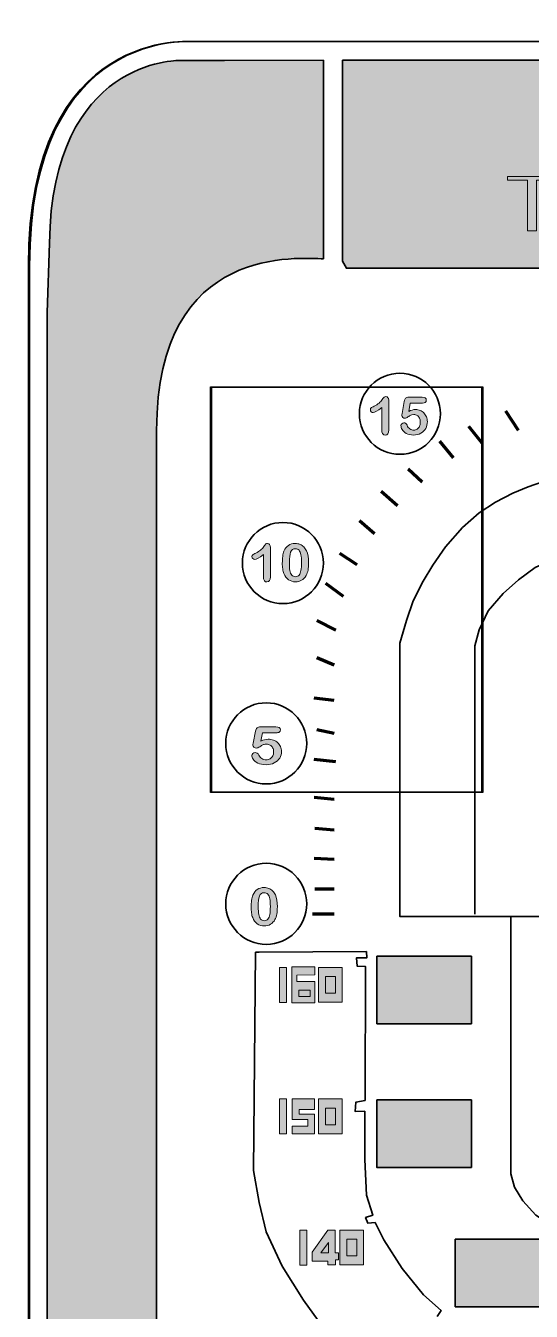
# Model space of a CAD drawing. Header units: inches. Extents: x 4.6 to 20.9, y -20.8 to -6.4.
# Drawn here: x 4.56 to 8.3, y -15.87 to -6.35 of the extents above; entities that cross this region are included whole.
import ezdxf

# ---------------------------------------------------------------- set-up
doc = ezdxf.new("R2010")
doc.units = ezdxf.units.IN
doc.header["$MEASUREMENT"] = 0
for name, color, linetype in [('Decorations', 7, 'Continuous'), ('Gold Things', 7, 'Continuous'), ('NFC', 7, 'Continuous'), ('Parts Outlines', 7, 'Continuous'), ('Text', 7, 'Continuous')]:
    doc.layers.add(name, color=color, linetype=linetype)
picture_1 = doc.add_image_def('image1.png', size_in_pixel=(2874, 1929))

# ---------------------------------------------------------------- blocks, each defined once
blk = doc.blocks.new('block 4')
at = {"layer": 'Decorations', "true_color": 0x231f20}
h = blk.add_hatch(color=179, dxfattribs=at)
h.dxf.hatch_style = 2
edge = h.paths.add_edge_path()
edge.add_spline(control_points=[(6.4204, -12.8757), (6.4204, -12.8964), (6.4191, -12.9142), (6.4166, -12.9291), (6.4141, -12.944), (6.4094, -12.9575), (6.4026, -12.9697), (6.394, -12.9846), (6.3829, -12.9961), (6.3692, -13.0042), (6.3556, -13.0122), (6.3404, -13.0163), (6.3237, -13.0163), (6.3045, -13.0163), (6.2873, -13.0109), (6.2721, -13), (6.2569, -12.9891), (6.2454, -12.9741), (6.2377, -12.9549), (6.2338, -12.9444), (6.2309, -12.9328), (6.2291, -12.9201), (6.2273, -12.9074), (6.2264, -12.8937), (6.2264, -12.8789), (6.2264, -12.8598), (6.2274, -12.8426), (6.2294, -12.8274), (6.2314, -12.8121), (6.2346, -12.7989), (6.2389, -12.788), (6.2463, -12.7698), (6.2572, -12.7559), (6.2713, -12.7464), (6.2856, -12.7368), (6.3025, -12.7321), (6.3222, -12.7321), (6.3352, -12.7321), (6.3471, -12.7342), (6.3577, -12.7384), (6.3683, -12.7426), (6.3776, -12.7488), (6.3856, -12.757), (6.3936, -12.7651), (6.4004, -12.7752), (6.406, -12.7872), (6.4156, -12.808), (6.4204, -12.8375), (6.4204, -12.8757)], knot_values=[0, 0, 0, 0, 1, 1, 1, 2, 2, 2, 3, 3, 3, 4, 4, 4, 5, 5, 5, 6, 6, 6, 7, 7, 7, 8, 8, 8, 9, 9, 9, 10, 10, 10, 11, 11, 11, 12, 12, 12, 13, 13, 13, 14, 14, 14, 15, 15, 15, 16, 16, 16, 16], degree=3, periodic=1)
edge = h.paths.add_edge_path()
edge.add_spline(control_points=[(6.3685, -12.8719), (6.3685, -12.8488), (6.3671, -12.8299), (6.3643, -12.8151), (6.3615, -12.8004), (6.3568, -12.7893), (6.3503, -12.7818), (6.3437, -12.7743), (6.3346, -12.7705), (6.323, -12.7705), (6.3063, -12.7705), (6.2947, -12.7789), (6.2882, -12.7957), (6.2817, -12.8125), (6.2785, -12.8384), (6.2785, -12.8734), (6.2785, -12.8972), (6.2799, -12.9166), (6.2826, -12.9318), (6.2854, -12.9469), (6.2901, -12.9584), (6.2967, -12.9662), (6.3032, -12.9739), (6.3121, -12.9778), (6.3234, -12.9778), (6.335, -12.9778), (6.3441, -12.9738), (6.3507, -12.9657), (6.3572, -12.9576), (6.3618, -12.946), (6.3645, -12.931), (6.3671, -12.916), (6.3685, -12.8963), (6.3685, -12.8719)], knot_values=[0, 0, 0, 0, 1, 1, 1, 2, 2, 2, 3, 3, 3, 4, 4, 4, 5, 5, 5, 6, 6, 6, 7, 7, 7, 8, 8, 8, 9, 9, 9, 10, 10, 10, 11, 11, 11, 11], degree=3, periodic=1)
at = {"layer": 'Decorations', "lineweight": 0}
for points, knots in [([(6.4204, -12.8757), (6.4204, -12.8964), (6.4191, -12.9142), (6.4166, -12.9291), (6.4141, -12.944), (6.4094, -12.9575), (6.4026, -12.9697), (6.394, -12.9846), (6.3829, -12.9961), (6.3692, -13.0042), (6.3556, -13.0122), (6.3404, -13.0163), (6.3237, -13.0163), (6.3045, -13.0163), (6.2873, -13.0109), (6.2721, -13), (6.2569, -12.9891), (6.2454, -12.9741), (6.2377, -12.9549), (6.2338, -12.9444), (6.2309, -12.9328), (6.2291, -12.9201), (6.2273, -12.9074), (6.2264, -12.8937), (6.2264, -12.8789), (6.2264, -12.8598), (6.2274, -12.8426), (6.2294, -12.8274), (6.2314, -12.8121), (6.2346, -12.7989), (6.2389, -12.788), (6.2463, -12.7698), (6.2572, -12.7559), (6.2713, -12.7464), (6.2856, -12.7368), (6.3025, -12.7321), (6.3222, -12.7321), (6.3352, -12.7321), (6.3471, -12.7342), (6.3577, -12.7384), (6.3683, -12.7426), (6.3776, -12.7488), (6.3856, -12.757), (6.3936, -12.7651), (6.4004, -12.7752), (6.406, -12.7872), (6.4156, -12.808), (6.4204, -12.8375), (6.4204, -12.8757)], [0, 0, 0, 0, 1, 1, 1, 2, 2, 2, 3, 3, 3, 4, 4, 4, 5, 5, 5, 6, 6, 6, 7, 7, 7, 8, 8, 8, 9, 9, 9, 10, 10, 10, 11, 11, 11, 12, 12, 12, 13, 13, 13, 14, 14, 14, 15, 15, 15, 16, 16, 16, 16]), ([(6.3685, -12.8719), (6.3685, -12.8488), (6.3671, -12.8299), (6.3643, -12.8151), (6.3615, -12.8004), (6.3568, -12.7893), (6.3503, -12.7818), (6.3437, -12.7743), (6.3346, -12.7705), (6.323, -12.7705), (6.3063, -12.7705), (6.2947, -12.7789), (6.2882, -12.7957), (6.2817, -12.8125), (6.2785, -12.8384), (6.2785, -12.8734), (6.2785, -12.8972), (6.2799, -12.9166), (6.2826, -12.9318), (6.2854, -12.9469), (6.2901, -12.9584), (6.2967, -12.9662), (6.3032, -12.9739), (6.3121, -12.9778), (6.3234, -12.9778), (6.335, -12.9778), (6.3441, -12.9738), (6.3507, -12.9657), (6.3572, -12.9576), (6.3618, -12.946), (6.3645, -12.931), (6.3671, -12.916), (6.3685, -12.8963), (6.3685, -12.8719)], [0, 0, 0, 0, 1, 1, 1, 2, 2, 2, 3, 3, 3, 4, 4, 4, 5, 5, 5, 6, 6, 6, 7, 7, 7, 8, 8, 8, 9, 9, 9, 10, 10, 10, 11, 11, 11, 11])]:
    blk.add_open_spline(points, degree=3, knots=knots, dxfattribs=at)
blk = doc.blocks.new('block 5')
at = {"layer": 'Decorations', "true_color": 0x231f20}
h = blk.add_hatch(color=179, dxfattribs=at)
h.dxf.hatch_style = 2
edge = h.paths.add_edge_path()
edge.add_spline(control_points=[(6.4107, -11.5874), (6.4107, -11.5874), (6.3092, -11.5874), (6.3092, -11.5874), (6.3092, -11.5874), (6.297, -11.6488), (6.297, -11.6488), (6.3173, -11.6392), (6.3359, -11.6344), (6.353, -11.6344), (6.3667, -11.6344), (6.3795, -11.6367), (6.3914, -11.6412), (6.4032, -11.6458), (6.4137, -11.6521), (6.4227, -11.6601), (6.4316, -11.6681), (6.4387, -11.6776), (6.4438, -11.6886), (6.4489, -11.6996), (6.4515, -11.7114), (6.4515, -11.724), (6.4515, -11.7423), (6.4469, -11.759), (6.4376, -11.774), (6.4283, -11.7891), (6.415, -11.801), (6.3975, -11.8099), (6.3801, -11.8187), (6.36, -11.8231), (6.3372, -11.8231), (6.3117, -11.8231), (6.291, -11.819), (6.2751, -11.8106), (6.2592, -11.8023), (6.248, -11.7927), (6.2414, -11.7819), (6.2347, -11.7711), (6.2314, -11.7617), (6.2314, -11.7536), (6.2314, -11.7487), (6.2337, -11.744), (6.2384, -11.7396), (6.243, -11.7351), (6.2488, -11.7329), (6.2558, -11.7329), (6.2677, -11.7329), (6.2767, -11.7391), (6.2825, -11.7513), (6.2882, -11.7626), (6.2959, -11.7713), (6.3056, -11.7776), (6.3153, -11.7838), (6.3261, -11.7869), (6.338, -11.7869), (6.349, -11.7869), (6.3586, -11.7844), (6.3669, -11.7793), (6.3751, -11.7743), (6.3815, -11.7673), (6.386, -11.7585), (6.3905, -11.7497), (6.3927, -11.7396), (6.3927, -11.7284), (6.3927, -11.7163), (6.3903, -11.7059), (6.3855, -11.6973), (6.3806, -11.6887), (6.3742, -11.6823), (6.366, -11.6781), (6.3579, -11.6738), (6.3489, -11.6717), (6.3389, -11.6717), (6.3266, -11.6717), (6.3179, -11.6731), (6.3126, -11.6757), (6.3073, -11.6784), (6.2998, -11.683), (6.2899, -11.6896), (6.28, -11.6963), (6.2718, -11.6996), (6.2654, -11.6996), (6.2584, -11.6996), (6.2522, -11.6973), (6.2468, -11.6928), (6.2414, -11.6884), (6.2387, -11.6833), (6.2387, -11.6776), (6.2387, -11.677), (6.2395, -11.6727), (6.241, -11.6647), (6.241, -11.6647), (6.259, -11.574), (6.259, -11.574), (6.261, -11.5631), (6.2647, -11.5552), (6.2701, -11.5503), (6.2755, -11.5453), (6.2844, -11.5429), (6.2966, -11.5429), (6.2966, -11.5429), (6.4094, -11.5429), (6.4094, -11.5429), (6.4316, -11.5429), (6.4427, -11.5504), (6.4427, -11.5654), (6.4427, -11.572), (6.44, -11.5773), (6.4346, -11.5813), (6.4292, -11.5854), (6.4212, -11.5874), (6.4107, -11.5874)], knot_values=[0, 0, 0, 0, 1, 1, 1, 2, 2, 2, 3, 3, 3, 4, 4, 4, 5, 5, 5, 6, 6, 6, 7, 7, 7, 8, 8, 8, 9, 9, 9, 10, 10, 10, 11, 11, 11, 12, 12, 12, 13, 13, 13, 14, 14, 14, 15, 15, 15, 16, 16, 16, 17, 17, 17, 18, 18, 18, 19, 19, 19, 20, 20, 20, 21, 21, 21, 22, 22, 22, 23, 23, 23, 24, 24, 24, 25, 25, 25, 26, 26, 26, 27, 27, 27, 28, 28, 28, 29, 29, 29, 30, 30, 30, 31, 31, 31, 32, 32, 32, 33, 33, 33, 34, 34, 34, 35, 35, 35, 36, 36, 36, 37, 37, 37, 37], degree=3, periodic=1)
at = {"layer": 'Decorations', "lineweight": 0}
blk.add_open_spline([(6.4107, -11.5874), (6.4107, -11.5874), (6.3092, -11.5874), (6.3092, -11.5874), (6.3092, -11.5874), (6.297, -11.6488), (6.297, -11.6488), (6.3173, -11.6392), (6.3359, -11.6344), (6.353, -11.6344), (6.3667, -11.6344), (6.3795, -11.6367), (6.3914, -11.6412), (6.4032, -11.6458), (6.4137, -11.6521), (6.4227, -11.6601), (6.4316, -11.6681), (6.4387, -11.6776), (6.4438, -11.6886), (6.4489, -11.6996), (6.4515, -11.7114), (6.4515, -11.724), (6.4515, -11.7423), (6.4469, -11.759), (6.4376, -11.774), (6.4283, -11.7891), (6.415, -11.801), (6.3975, -11.8099), (6.3801, -11.8187), (6.36, -11.8231), (6.3372, -11.8231), (6.3117, -11.8231), (6.291, -11.819), (6.2751, -11.8106), (6.2592, -11.8023), (6.248, -11.7927), (6.2414, -11.7819), (6.2347, -11.7711), (6.2314, -11.7617), (6.2314, -11.7536), (6.2314, -11.7487), (6.2337, -11.744), (6.2384, -11.7396), (6.243, -11.7351), (6.2488, -11.7329), (6.2558, -11.7329), (6.2677, -11.7329), (6.2767, -11.7391), (6.2825, -11.7513), (6.2882, -11.7626), (6.2959, -11.7713), (6.3056, -11.7776), (6.3153, -11.7838), (6.3261, -11.7869), (6.338, -11.7869), (6.349, -11.7869), (6.3586, -11.7844), (6.3669, -11.7793), (6.3751, -11.7743), (6.3815, -11.7673), (6.386, -11.7585), (6.3905, -11.7497), (6.3927, -11.7396), (6.3927, -11.7284), (6.3927, -11.7163), (6.3903, -11.7059), (6.3855, -11.6973), (6.3806, -11.6887), (6.3742, -11.6823), (6.366, -11.6781), (6.3579, -11.6738), (6.3489, -11.6717), (6.3389, -11.6717), (6.3266, -11.6717), (6.3179, -11.6731), (6.3126, -11.6757), (6.3073, -11.6784), (6.2998, -11.683), (6.2899, -11.6896), (6.28, -11.6963), (6.2718, -11.6996), (6.2654, -11.6996), (6.2584, -11.6996), (6.2522, -11.6973), (6.2468, -11.6928), (6.2414, -11.6884), (6.2387, -11.6833), (6.2387, -11.6776), (6.2387, -11.677), (6.2395, -11.6727), (6.241, -11.6647), (6.241, -11.6647), (6.259, -11.574), (6.259, -11.574), (6.261, -11.5631), (6.2647, -11.5552), (6.2701, -11.5503), (6.2755, -11.5453), (6.2844, -11.5429), (6.2966, -11.5429), (6.2966, -11.5429), (6.4094, -11.5429), (6.4094, -11.5429), (6.4316, -11.5429), (6.4427, -11.5504), (6.4427, -11.5654), (6.4427, -11.572), (6.44, -11.5773), (6.4346, -11.5813), (6.4292, -11.5854), (6.4212, -11.5874), (6.4107, -11.5874)], degree=3, knots=[0, 0, 0, 0, 1, 1, 1, 2, 2, 2, 3, 3, 3, 4, 4, 4, 5, 5, 5, 6, 6, 6, 7, 7, 7, 8, 8, 8, 9, 9, 9, 10, 10, 10, 11, 11, 11, 12, 12, 12, 13, 13, 13, 14, 14, 14, 15, 15, 15, 16, 16, 16, 17, 17, 17, 18, 18, 18, 19, 19, 19, 20, 20, 20, 21, 21, 21, 22, 22, 22, 23, 23, 23, 24, 24, 24, 25, 25, 25, 26, 26, 26, 27, 27, 27, 28, 28, 28, 29, 29, 29, 30, 30, 30, 31, 31, 31, 32, 32, 32, 33, 33, 33, 34, 34, 34, 35, 35, 35, 36, 36, 36, 37, 37, 37, 37], dxfattribs=at)
blk = doc.blocks.new('block 6')
at = {"layer": 'Decorations', "true_color": 0x231f20}
h = blk.add_hatch(color=179, dxfattribs=at)
h.dxf.hatch_style = 2
edge = h.paths.add_edge_path()
edge.add_spline(control_points=[(6.3177, -10.4397), (6.3177, -10.4397), (6.3177, -10.2672), (6.3177, -10.2672), (6.2856, -10.2919), (6.264, -10.3042), (6.2529, -10.3042), (6.2476, -10.3042), (6.2429, -10.3021), (6.2388, -10.2978), (6.2347, -10.2936), (6.2326, -10.2887), (6.2326, -10.2831), (6.2326, -10.2767), (6.2346, -10.272), (6.2387, -10.2689), (6.2427, -10.2659), (6.2499, -10.262), (6.2601, -10.2572), (6.2754, -10.25), (6.2876, -10.2424), (6.2967, -10.2344), (6.3059, -10.2265), (6.314, -10.2176), (6.3211, -10.2077), (6.3282, -10.1979), (6.3328, -10.1918), (6.3349, -10.1895), (6.3371, -10.1873), (6.3411, -10.1861), (6.3471, -10.1861), (6.3538, -10.1861), (6.3591, -10.1887), (6.3632, -10.1939), (6.3672, -10.1991), (6.3692, -10.2062), (6.3692, -10.2153), (6.3692, -10.2153), (6.3692, -10.4323), (6.3692, -10.4323), (6.3692, -10.4577), (6.3606, -10.4704), (6.3433, -10.4704), (6.3356, -10.4704), (6.3294, -10.4678), (6.3247, -10.4626), (6.32, -10.4574), (6.3177, -10.4498), (6.3177, -10.4397)], knot_values=[0, 0, 0, 0, 1, 1, 1, 2, 2, 2, 3, 3, 3, 4, 4, 4, 5, 5, 5, 6, 6, 6, 7, 7, 7, 8, 8, 8, 9, 9, 9, 10, 10, 10, 11, 11, 11, 12, 12, 12, 13, 13, 13, 14, 14, 14, 15, 15, 15, 16, 16, 16, 16], degree=3, periodic=1)
h = blk.add_hatch(color=179, dxfattribs=at)
h.dxf.hatch_style = 2
edge = h.paths.add_edge_path()
edge.add_spline(control_points=[(6.651, -10.3294), (6.651, -10.3501), (6.6497, -10.3679), (6.6472, -10.3828), (6.6447, -10.3977), (6.64, -10.4112), (6.6332, -10.4234), (6.6246, -10.4383), (6.6135, -10.4498), (6.5998, -10.4578), (6.5862, -10.4659), (6.571, -10.47), (6.5543, -10.47), (6.5351, -10.47), (6.5179, -10.4645), (6.5027, -10.4537), (6.4875, -10.4428), (6.476, -10.4278), (6.4683, -10.4086), (6.4644, -10.3981), (6.4615, -10.3865), (6.4597, -10.3738), (6.4579, -10.3611), (6.457, -10.3474), (6.457, -10.3326), (6.457, -10.3135), (6.458, -10.2963), (6.46, -10.2811), (6.462, -10.2658), (6.4652, -10.2526), (6.4695, -10.2416), (6.4769, -10.2235), (6.4878, -10.2096), (6.5019, -10.2001), (6.5162, -10.1905), (6.5331, -10.1858), (6.5528, -10.1858), (6.5658, -10.1858), (6.5777, -10.1879), (6.5883, -10.1921), (6.5989, -10.1963), (6.6082, -10.2025), (6.6162, -10.2107), (6.6242, -10.2188), (6.631, -10.2289), (6.6366, -10.2409), (6.6462, -10.2617), (6.651, -10.2912), (6.651, -10.3294)], knot_values=[0, 0, 0, 0, 1, 1, 1, 2, 2, 2, 3, 3, 3, 4, 4, 4, 5, 5, 5, 6, 6, 6, 7, 7, 7, 8, 8, 8, 9, 9, 9, 10, 10, 10, 11, 11, 11, 12, 12, 12, 13, 13, 13, 14, 14, 14, 15, 15, 15, 16, 16, 16, 16], degree=3, periodic=1)
edge = h.paths.add_edge_path()
edge.add_spline(control_points=[(6.5991, -10.3256), (6.5991, -10.3025), (6.5977, -10.2836), (6.5949, -10.2688), (6.5921, -10.2541), (6.5874, -10.243), (6.5809, -10.2355), (6.5743, -10.228), (6.5652, -10.2242), (6.5536, -10.2242), (6.5369, -10.2242), (6.5253, -10.2326), (6.5188, -10.2494), (6.5123, -10.2662), (6.5091, -10.2921), (6.5091, -10.3271), (6.5091, -10.3509), (6.5105, -10.3703), (6.5132, -10.3855), (6.516, -10.4006), (6.5207, -10.4121), (6.5273, -10.4199), (6.5338, -10.4276), (6.5427, -10.4315), (6.554, -10.4315), (6.5656, -10.4315), (6.5747, -10.4275), (6.5813, -10.4194), (6.5878, -10.4113), (6.5924, -10.3997), (6.5951, -10.3847), (6.5977, -10.3697), (6.5991, -10.35), (6.5991, -10.3256)], knot_values=[0, 0, 0, 0, 1, 1, 1, 2, 2, 2, 3, 3, 3, 4, 4, 4, 5, 5, 5, 6, 6, 6, 7, 7, 7, 8, 8, 8, 9, 9, 9, 10, 10, 10, 11, 11, 11, 11], degree=3, periodic=1)
at = {"layer": 'Decorations', "lineweight": 0}
for points, knots in [([(6.3177, -10.4397), (6.3177, -10.4397), (6.3177, -10.2672), (6.3177, -10.2672), (6.2856, -10.2919), (6.264, -10.3042), (6.2529, -10.3042), (6.2476, -10.3042), (6.2429, -10.3021), (6.2388, -10.2978), (6.2347, -10.2936), (6.2326, -10.2887), (6.2326, -10.2831), (6.2326, -10.2767), (6.2346, -10.272), (6.2387, -10.2689), (6.2427, -10.2659), (6.2499, -10.262), (6.2601, -10.2572), (6.2754, -10.25), (6.2876, -10.2424), (6.2967, -10.2344), (6.3059, -10.2265), (6.314, -10.2176), (6.3211, -10.2077), (6.3282, -10.1979), (6.3328, -10.1918), (6.3349, -10.1895), (6.3371, -10.1873), (6.3411, -10.1861), (6.3471, -10.1861), (6.3538, -10.1861), (6.3591, -10.1887), (6.3632, -10.1939), (6.3672, -10.1991), (6.3692, -10.2062), (6.3692, -10.2153), (6.3692, -10.2153), (6.3692, -10.4323), (6.3692, -10.4323), (6.3692, -10.4577), (6.3606, -10.4704), (6.3433, -10.4704), (6.3356, -10.4704), (6.3294, -10.4678), (6.3247, -10.4626), (6.32, -10.4574), (6.3177, -10.4498), (6.3177, -10.4397)], [0, 0, 0, 0, 1, 1, 1, 2, 2, 2, 3, 3, 3, 4, 4, 4, 5, 5, 5, 6, 6, 6, 7, 7, 7, 8, 8, 8, 9, 9, 9, 10, 10, 10, 11, 11, 11, 12, 12, 12, 13, 13, 13, 14, 14, 14, 15, 15, 15, 16, 16, 16, 16]), ([(6.651, -10.3294), (6.651, -10.3501), (6.6497, -10.3679), (6.6472, -10.3828), (6.6447, -10.3977), (6.64, -10.4112), (6.6332, -10.4234), (6.6246, -10.4383), (6.6135, -10.4498), (6.5998, -10.4578), (6.5862, -10.4659), (6.571, -10.47), (6.5543, -10.47), (6.5351, -10.47), (6.5179, -10.4645), (6.5027, -10.4537), (6.4875, -10.4428), (6.476, -10.4278), (6.4683, -10.4086), (6.4644, -10.3981), (6.4615, -10.3865), (6.4597, -10.3738), (6.4579, -10.3611), (6.457, -10.3474), (6.457, -10.3326), (6.457, -10.3135), (6.458, -10.2963), (6.46, -10.2811), (6.462, -10.2658), (6.4652, -10.2526), (6.4695, -10.2416), (6.4769, -10.2235), (6.4878, -10.2096), (6.5019, -10.2001), (6.5162, -10.1905), (6.5331, -10.1858), (6.5528, -10.1858), (6.5658, -10.1858), (6.5777, -10.1879), (6.5883, -10.1921), (6.5989, -10.1963), (6.6082, -10.2025), (6.6162, -10.2107), (6.6242, -10.2188), (6.631, -10.2289), (6.6366, -10.2409), (6.6462, -10.2617), (6.651, -10.2912), (6.651, -10.3294)], [0, 0, 0, 0, 1, 1, 1, 2, 2, 2, 3, 3, 3, 4, 4, 4, 5, 5, 5, 6, 6, 6, 7, 7, 7, 8, 8, 8, 9, 9, 9, 10, 10, 10, 11, 11, 11, 12, 12, 12, 13, 13, 13, 14, 14, 14, 15, 15, 15, 16, 16, 16, 16]), ([(6.5991, -10.3256), (6.5991, -10.3025), (6.5977, -10.2836), (6.5949, -10.2688), (6.5921, -10.2541), (6.5874, -10.243), (6.5809, -10.2355), (6.5743, -10.228), (6.5652, -10.2242), (6.5536, -10.2242), (6.5369, -10.2242), (6.5253, -10.2326), (6.5188, -10.2494), (6.5123, -10.2662), (6.5091, -10.2921), (6.5091, -10.3271), (6.5091, -10.3509), (6.5105, -10.3703), (6.5132, -10.3855), (6.516, -10.4006), (6.5207, -10.4121), (6.5273, -10.4199), (6.5338, -10.4276), (6.5427, -10.4315), (6.554, -10.4315), (6.5656, -10.4315), (6.5747, -10.4275), (6.5813, -10.4194), (6.5878, -10.4113), (6.5924, -10.3997), (6.5951, -10.3847), (6.5977, -10.3697), (6.5991, -10.35), (6.5991, -10.3256)], [0, 0, 0, 0, 1, 1, 1, 2, 2, 2, 3, 3, 3, 4, 4, 4, 5, 5, 5, 6, 6, 6, 7, 7, 7, 8, 8, 8, 9, 9, 9, 10, 10, 10, 11, 11, 11, 11])]:
    blk.add_open_spline(points, degree=3, knots=knots, dxfattribs=at)
blk = doc.blocks.new('block 7')
at = {"layer": 'Decorations', "true_color": 0x231f20}
h = blk.add_hatch(color=179, dxfattribs=at)
h.dxf.hatch_style = 2
edge = h.paths.add_edge_path()
edge.add_spline(control_points=[(7.1937, -9.3524), (7.1937, -9.3524), (7.1937, -9.1799), (7.1937, -9.1799), (7.1616, -9.2046), (7.14, -9.2169), (7.1289, -9.2169), (7.1236, -9.2169), (7.1189, -9.2148), (7.1148, -9.2105), (7.1107, -9.2063), (7.1087, -9.2014), (7.1087, -9.1959), (7.1087, -9.1894), (7.1107, -9.1847), (7.1147, -9.1816), (7.1188, -9.1786), (7.1259, -9.1747), (7.1361, -9.1699), (7.1514, -9.1627), (7.1636, -9.1551), (7.1728, -9.1472), (7.182, -9.1392), (7.1901, -9.1303), (7.1971, -9.1204), (7.2042, -9.1106), (7.2088, -9.1045), (7.211, -9.1023), (7.2131, -9.1), (7.2172, -9.0988), (7.2231, -9.0988), (7.2298, -9.0988), (7.2352, -9.1014), (7.2392, -9.1066), (7.2433, -9.1118), (7.2453, -9.1189), (7.2453, -9.128), (7.2453, -9.128), (7.2453, -9.345), (7.2453, -9.345), (7.2453, -9.3704), (7.2366, -9.3831), (7.2193, -9.3831), (7.2116, -9.3831), (7.2054, -9.3805), (7.2007, -9.3753), (7.1961, -9.3701), (7.1937, -9.3625), (7.1937, -9.3524)], knot_values=[0, 0, 0, 0, 1, 1, 1, 2, 2, 2, 3, 3, 3, 4, 4, 4, 5, 5, 5, 6, 6, 6, 7, 7, 7, 8, 8, 8, 9, 9, 9, 10, 10, 10, 11, 11, 11, 12, 12, 12, 13, 13, 13, 14, 14, 14, 15, 15, 15, 16, 16, 16, 16], degree=3, periodic=1)
h = blk.add_hatch(color=179, dxfattribs=at)
h.dxf.hatch_style = 2
edge = h.paths.add_edge_path()
edge.add_spline(control_points=[(7.4944, -9.1473), (7.4944, -9.1473), (7.4044, -9.1473), (7.4044, -9.1473), (7.4044, -9.1473), (7.3936, -9.2087), (7.3936, -9.2087), (7.4116, -9.1991), (7.4281, -9.1943), (7.4433, -9.1943), (7.4554, -9.1943), (7.4667, -9.1966), (7.4773, -9.2012), (7.4878, -9.2057), (7.4971, -9.212), (7.5051, -9.22), (7.513, -9.228), (7.5193, -9.2375), (7.5238, -9.2485), (7.5284, -9.2595), (7.5306, -9.2713), (7.5306, -9.284), (7.5306, -9.3023), (7.5265, -9.3189), (7.5183, -9.334), (7.5101, -9.349), (7.4983, -9.361), (7.4828, -9.3698), (7.4673, -9.3786), (7.4495, -9.3831), (7.4293, -9.3831), (7.4066, -9.3831), (7.3883, -9.3789), (7.3742, -9.3706), (7.3601, -9.3622), (7.3502, -9.3527), (7.3443, -9.3418), (7.3384, -9.3311), (7.3355, -9.3216), (7.3355, -9.3135), (7.3355, -9.3086), (7.3375, -9.3039), (7.3416, -9.2995), (7.3457, -9.2951), (7.3509, -9.2929), (7.3571, -9.2929), (7.3677, -9.2929), (7.3756, -9.299), (7.3808, -9.3112), (7.3858, -9.3225), (7.3926, -9.3312), (7.4012, -9.3375), (7.4098, -9.3437), (7.4194, -9.3469), (7.43, -9.3469), (7.4398, -9.3469), (7.4483, -9.3443), (7.4556, -9.3393), (7.4629, -9.3342), (7.4686, -9.3273), (7.4726, -9.3184), (7.4765, -9.3096), (7.4785, -9.2996), (7.4785, -9.2883), (7.4785, -9.2762), (7.4764, -9.2658), (7.4721, -9.2572), (7.4678, -9.2487), (7.462, -9.2422), (7.4548, -9.238), (7.4476, -9.2338), (7.4396, -9.2317), (7.4308, -9.2317), (7.4199, -9.2317), (7.4121, -9.233), (7.4075, -9.2356), (7.4028, -9.2383), (7.3961, -9.2429), (7.3873, -9.2496), (7.3785, -9.2562), (7.3713, -9.2595), (7.3656, -9.2595), (7.3594, -9.2595), (7.3539, -9.2573), (7.3491, -9.2528), (7.3443, -9.2483), (7.3419, -9.2432), (7.3419, -9.2375), (7.3419, -9.2369), (7.3426, -9.2326), (7.344, -9.2247), (7.344, -9.2247), (7.3599, -9.1339), (7.3599, -9.1339), (7.3617, -9.123), (7.365, -9.1151), (7.3698, -9.1102), (7.3746, -9.1053), (7.3824, -9.1028), (7.3933, -9.1028), (7.3933, -9.1028), (7.4933, -9.1028), (7.4933, -9.1028), (7.513, -9.1028), (7.5229, -9.1103), (7.5229, -9.1254), (7.5229, -9.1319), (7.5205, -9.1372), (7.5157, -9.1413), (7.5109, -9.1453), (7.5038, -9.1473), (7.4944, -9.1473)], knot_values=[0, 0, 0, 0, 1, 1, 1, 2, 2, 2, 3, 3, 3, 4, 4, 4, 5, 5, 5, 6, 6, 6, 7, 7, 7, 8, 8, 8, 9, 9, 9, 10, 10, 10, 11, 11, 11, 12, 12, 12, 13, 13, 13, 14, 14, 14, 15, 15, 15, 16, 16, 16, 17, 17, 17, 18, 18, 18, 19, 19, 19, 20, 20, 20, 21, 21, 21, 22, 22, 22, 23, 23, 23, 24, 24, 24, 25, 25, 25, 26, 26, 26, 27, 27, 27, 28, 28, 28, 29, 29, 29, 30, 30, 30, 31, 31, 31, 32, 32, 32, 33, 33, 33, 34, 34, 34, 35, 35, 35, 36, 36, 36, 37, 37, 37, 37], degree=3, periodic=1)
at = {"layer": 'Decorations', "lineweight": 0}
for points, knots in [([(7.1937, -9.3524), (7.1937, -9.3524), (7.1937, -9.1799), (7.1937, -9.1799), (7.1616, -9.2046), (7.14, -9.2169), (7.1289, -9.2169), (7.1236, -9.2169), (7.1189, -9.2148), (7.1148, -9.2105), (7.1107, -9.2063), (7.1087, -9.2014), (7.1087, -9.1959), (7.1087, -9.1894), (7.1107, -9.1847), (7.1147, -9.1816), (7.1188, -9.1786), (7.1259, -9.1747), (7.1361, -9.1699), (7.1514, -9.1627), (7.1636, -9.1551), (7.1728, -9.1472), (7.182, -9.1392), (7.1901, -9.1303), (7.1971, -9.1204), (7.2042, -9.1106), (7.2088, -9.1045), (7.211, -9.1023), (7.2131, -9.1), (7.2172, -9.0988), (7.2231, -9.0988), (7.2298, -9.0988), (7.2352, -9.1014), (7.2392, -9.1066), (7.2433, -9.1118), (7.2453, -9.1189), (7.2453, -9.128), (7.2453, -9.128), (7.2453, -9.345), (7.2453, -9.345), (7.2453, -9.3704), (7.2366, -9.3831), (7.2193, -9.3831), (7.2116, -9.3831), (7.2054, -9.3805), (7.2007, -9.3753), (7.1961, -9.3701), (7.1937, -9.3625), (7.1937, -9.3524)], [0, 0, 0, 0, 1, 1, 1, 2, 2, 2, 3, 3, 3, 4, 4, 4, 5, 5, 5, 6, 6, 6, 7, 7, 7, 8, 8, 8, 9, 9, 9, 10, 10, 10, 11, 11, 11, 12, 12, 12, 13, 13, 13, 14, 14, 14, 15, 15, 15, 16, 16, 16, 16]), ([(7.4944, -9.1473), (7.4944, -9.1473), (7.4044, -9.1473), (7.4044, -9.1473), (7.4044, -9.1473), (7.3936, -9.2087), (7.3936, -9.2087), (7.4116, -9.1991), (7.4281, -9.1943), (7.4433, -9.1943), (7.4554, -9.1943), (7.4667, -9.1966), (7.4773, -9.2012), (7.4878, -9.2057), (7.4971, -9.212), (7.5051, -9.22), (7.513, -9.228), (7.5193, -9.2375), (7.5238, -9.2485), (7.5284, -9.2595), (7.5306, -9.2713), (7.5306, -9.284), (7.5306, -9.3023), (7.5265, -9.3189), (7.5183, -9.334), (7.5101, -9.349), (7.4983, -9.361), (7.4828, -9.3698), (7.4673, -9.3786), (7.4495, -9.3831), (7.4293, -9.3831), (7.4066, -9.3831), (7.3883, -9.3789), (7.3742, -9.3706), (7.3601, -9.3622), (7.3502, -9.3527), (7.3443, -9.3418), (7.3384, -9.3311), (7.3355, -9.3216), (7.3355, -9.3135), (7.3355, -9.3086), (7.3375, -9.3039), (7.3416, -9.2995), (7.3457, -9.2951), (7.3509, -9.2929), (7.3571, -9.2929), (7.3677, -9.2929), (7.3756, -9.299), (7.3808, -9.3112), (7.3858, -9.3225), (7.3926, -9.3312), (7.4012, -9.3375), (7.4098, -9.3437), (7.4194, -9.3469), (7.43, -9.3469), (7.4398, -9.3469), (7.4483, -9.3443), (7.4556, -9.3393), (7.4629, -9.3342), (7.4686, -9.3273), (7.4726, -9.3184), (7.4765, -9.3096), (7.4785, -9.2996), (7.4785, -9.2883), (7.4785, -9.2762), (7.4764, -9.2658), (7.4721, -9.2572), (7.4678, -9.2487), (7.462, -9.2422), (7.4548, -9.238), (7.4476, -9.2338), (7.4396, -9.2317), (7.4308, -9.2317), (7.4199, -9.2317), (7.4121, -9.233), (7.4075, -9.2356), (7.4028, -9.2383), (7.3961, -9.2429), (7.3873, -9.2496), (7.3785, -9.2562), (7.3713, -9.2595), (7.3656, -9.2595), (7.3594, -9.2595), (7.3539, -9.2573), (7.3491, -9.2528), (7.3443, -9.2483), (7.3419, -9.2432), (7.3419, -9.2375), (7.3419, -9.2369), (7.3426, -9.2326), (7.344, -9.2247), (7.344, -9.2247), (7.3599, -9.1339), (7.3599, -9.1339), (7.3617, -9.123), (7.365, -9.1151), (7.3698, -9.1102), (7.3746, -9.1053), (7.3824, -9.1028), (7.3933, -9.1028), (7.3933, -9.1028), (7.4933, -9.1028), (7.4933, -9.1028), (7.513, -9.1028), (7.5229, -9.1103), (7.5229, -9.1254), (7.5229, -9.1319), (7.5205, -9.1372), (7.5157, -9.1413), (7.5109, -9.1453), (7.5038, -9.1473), (7.4944, -9.1473)], [0, 0, 0, 0, 1, 1, 1, 2, 2, 2, 3, 3, 3, 4, 4, 4, 5, 5, 5, 6, 6, 6, 7, 7, 7, 8, 8, 8, 9, 9, 9, 10, 10, 10, 11, 11, 11, 12, 12, 12, 13, 13, 13, 14, 14, 14, 15, 15, 15, 16, 16, 16, 17, 17, 17, 18, 18, 18, 19, 19, 19, 20, 20, 20, 21, 21, 21, 22, 22, 22, 23, 23, 23, 24, 24, 24, 25, 25, 25, 26, 26, 26, 27, 27, 27, 28, 28, 28, 29, 29, 29, 30, 30, 30, 31, 31, 31, 32, 32, 32, 33, 33, 33, 34, 34, 34, 35, 35, 35, 36, 36, 36, 37, 37, 37, 37])]:
    blk.add_open_spline(points, degree=3, knots=knots, dxfattribs=at)
blk = doc.blocks.new('block 23')
at = {"layer": 'Text', "true_color": 0x231f20}
h = blk.add_hatch(color=179, dxfattribs=at)
h.dxf.hatch_style = 2
h.paths.add_polyline_path([(8.4847, -7.4697), (8.4847, -7.4958), (8.3388, -7.4958), (8.3388, -7.8728), (8.271, -7.8728), (8.271, -7.4958), (8.1251, -7.4958), (8.1251, -7.4697)])
at = {"layer": 'Text', "lineweight": 0}
blk.add_lwpolyline([(8.4847, -7.4697), (8.4847, -7.4958), (8.3388, -7.4958), (8.3388, -7.8728), (8.271, -7.8728), (8.271, -7.4958), (8.1251, -7.4958), (8.1251, -7.4697), (8.4847, -7.4697)], dxfattribs=at)

msp = doc.modelspace()

# ---------------------------------------------------------------- hatches: boundary and pattern name
at = {"layer": 'Decorations', "true_color": 0x231f20}
h = msp.add_hatch(color=179, dxfattribs=at)
h.dxf.hatch_style = 2
h.paths.add_polyline_path([(6.5266, -13.3189), (6.5266, -13.5864), (6.6985, -13.5864), (6.6985, -13.4281), (6.5648, -13.4281), (6.5648, -13.3806), (6.6985, -13.3792), (6.6985, -13.3189)])
h = msp.add_hatch(color=179, dxfattribs=at)
h.dxf.hatch_style = 2
h.paths.add_polyline_path([(6.436, -13.3233), (6.4874, -13.3233), (6.4874, -13.582), (6.436, -13.582)])
h = msp.add_hatch(color=179, dxfattribs=at)
h.dxf.hatch_style = 2
h.paths.add_polyline_path([(6.7256, -13.324), (6.7256, -13.5812), (6.9005, -13.5812), (6.9005, -13.324)])
h = msp.add_hatch(color=179, dxfattribs=at)
h.dxf.hatch_style = 2
h.paths.add_polyline_path([(6.436, -14.2964), (6.4875, -14.2964), (6.4875, -14.555), (6.436, -14.555)])
h = msp.add_hatch(color=179, dxfattribs=at)
h.dxf.hatch_style = 2
h.paths.add_polyline_path([(6.531, -14.5543), (6.531, -14.4985), (6.6471, -14.4985), (6.6471, -14.45), (6.531, -14.45), (6.531, -14.2971), (6.6831, -14.2971), (6.6941, -14.2971), (6.6941, -14.375), (6.5824, -14.375), (6.5824, -14.4088), (6.6941, -14.4088), (6.6941, -14.5543)])
h = msp.add_hatch(color=179, dxfattribs=at)
h.dxf.hatch_style = 2
h.paths.add_polyline_path([(6.7256, -14.2971), (6.7256, -14.5543), (6.9005, -14.5543), (6.9005, -14.2971)])
h = msp.add_hatch(color=179, dxfattribs=at)
h.dxf.hatch_style = 2
h.paths.add_polyline_path([(6.5868, -15.2678), (6.6383, -15.2678), (6.6383, -15.5265), (6.5868, -15.5265)])
h = msp.add_hatch(color=179, dxfattribs=at)
h.dxf.hatch_style = 2
h.paths.add_polyline_path([(6.7936, -15.2685), (6.6789, -15.4317), (6.6789, -15.4964), (6.7936, -15.4964), (6.7936, -15.5258), (6.8509, -15.5258), (6.8509, -15.4876), (6.8729, -15.4876), (6.8729, -15.4346), (6.848, -15.4346), (6.848, -15.2685)])
h = msp.add_hatch(color=179, dxfattribs=at)
h.dxf.hatch_style = 2
h.paths.add_polyline_path([(6.8832, -15.2685), (6.8832, -15.5257), (7.0581, -15.5257), (7.0581, -15.2685)])
at = {"layer": 'Gold Things', "true_color": 0xf8ed31}
h = msp.add_hatch(color=2, dxfattribs=at)
h.dxf.hatch_style = 2
edge = h.paths.add_edge_path()
edge.add_spline(control_points=[(6.7617, -19.2793), (6.7617, -19.2793), (6.7617, -18.6619), (6.7617, -18.6619), (6.7617, -18.6619), (6.4228, -18.6682), (5.8792, -18.3092), (5.6026, -18.1265), (5.5269, -17.6624), (5.5269, -17.6624), (5.5269, -17.6624), (5.5269, -17.7004), (5.5269, -17.7004), (5.5269, -17.7004), (5.5269, -17.7004), (5.5269, -9.3485), (5.5269, -7.9493), (6.5994, -8.0786), (6.7617, -8.0786), (6.7617, -8.0786), (6.7617, -6.6087), (6.7617, -6.6087), (6.7617, -6.6087), (6.0281, -6.6116), (6.0281, -6.6116), (6.0281, -6.6116), (5.6924, -6.6116), (5.6924, -6.6116), (5.6924, -6.6116), (4.7539, -6.5928), (4.7329, -7.964), (4.7329, -7.964), (4.7155, -8.4755), (4.7155, -8.4755), (4.7155, -8.4755), (4.7155, -18.0887), (4.7155, -18.0887), (4.7155, -18.0887), (4.7155, -18.2798), (4.7155, -18.2798), (4.7155, -18.2798), (4.8022, -19.2793), (6.7617, -19.2793)], knot_values=[0, 0, 0, 0, 0.035278, 0.035278, 0.035278, 0.070556, 0.070556, 0.070556, 0.105833, 0.105833, 0.105833, 0.141111, 0.141111, 0.141111, 0.176389, 0.176389, 0.176389, 0.211667, 0.211667, 0.211667, 0.246944, 0.246944, 0.246944, 0.282222, 0.282222, 0.282222, 0.3175, 0.3175, 0.3175, 0.352778, 0.352778, 0.352778, 0.388056, 0.388056, 0.388056, 0.423333, 0.423333, 0.423333, 0.458611, 0.458611, 0.458611, 0.493889, 0.493889, 0.493889, 0.493889], degree=3, periodic=0)
edge.add_line((6.7617, -19.2793), (6.7617, -19.2793))
h = msp.add_hatch(color=2, dxfattribs=at)
h.dxf.hatch_style = 2
h.paths.add_polyline_path([(6.9027, -6.6087), (6.9027, -8.0962), (6.9321, -8.1492), (6.9674, -8.1492), (15.3987, -8.1492), (15.4517, -8.1198), (15.4517, -8.0492), (15.4517, -6.6087)])
at = {"layer": 'Parts Outlines', "true_color": 0xed1f24}
h = msp.add_hatch(color=22, dxfattribs=at)
h.dxf.hatch_style = 2
h.paths.add_polyline_path([(7.8569, -13.7408), (7.1568, -13.7408), (7.1568, -13.2408), (7.8569, -13.2408)])
h = msp.add_hatch(color=22, dxfattribs=at)
h.dxf.hatch_style = 2
h.paths.add_polyline_path([(7.8569, -14.8043), (7.1568, -14.8043), (7.1568, -14.3043), (7.8569, -14.3043)])
h = msp.add_hatch(color=22, dxfattribs=at)
h.dxf.hatch_style = 2
h.paths.add_polyline_path([(8.4376, -15.8354), (7.7376, -15.8354), (7.7376, -15.3354), (8.4376, -15.3354)])

# ---------------------------------------------------------------- linework, layer by layer
at = {"layer": 'Decorations', "color": 179, "lineweight": 70, "true_color": 0x231f20}
for points in [[(8.2065, -9.3485), (8.1117, -9.2064)], [(7.9353, -9.4423), (7.8383, -9.3199)], [(7.4921, -9.7323), (7.3885, -9.6352)], [(7.3091, -9.9064), (7.1878, -9.8006)], [(7.1393, -10.1137), (7.0278, -10.0189)], [(7.0115, -10.343), (6.8836, -10.2592)], [(6.8527, -10.8281), (6.7116, -10.7553)], [(6.8421, -11.086), (6.7116, -11.0309)], [(6.8421, -11.3484), (6.6932, -11.3308)], [(6.8421, -11.591), (6.7116, -11.565)], [(6.8402, -12.0804), (6.6932, -12.065)], [(6.8402, -12.3075), (6.6985, -12.2943)], [(6.8402, -12.5258), (6.6932, -12.517)], [(6.8402, -12.7441), (6.6985, -12.7441)]]:
    msp.add_lwpolyline(points, dxfattribs=at)
at = {"layer": 'Decorations', "color": 179, "lineweight": 35, "true_color": 0x231f20}
for points in [[(5.5269, -9.3485), (5.5269, -9.3485)], [(8.1492, -12.9469), (8.1492, -14.8519), (8.1756, -14.949), (8.2376, -15.0504), (8.3344, -15.1562), (8.4623, -15.24), (8.5637, -15.2929), (8.6651, -15.3282), (8.8018, -15.3282), (9.6095, -15.3282)], [(6.2589, -13.2115), (6.2442, -14.8255), (6.2853, -15.0636), (6.3383, -15.2812), (6.4558, -15.534), (6.6146, -15.7868), (6.8321, -16.0867), (7.132, -16.3395), (7.3907, -16.5159), (7.6964, -16.657), (8.0777, -16.7727), (8.5019, -16.8393), (9.0076, -16.8393), (14.117, -16.804), (14.3875, -16.7452), (14.7285, -16.6276), (15.1107, -16.4512), (15.4576, -16.1749), (15.728, -15.8868)], [(7.6024, -15.9073), (7.6318, -15.8633), (7.5024, -15.7457), (7.3437, -15.5516), (7.2084, -15.34), (7.1437, -15.2106), (7.0908, -15.2165), (7.0732, -15.1753), (7.1261, -15.1577), (7.0791, -15.0078), (7.0673, -14.7461), (7.0673, -14.3875), (6.9968, -14.3904), (7.0016, -14.3198), (7.0702, -14.3081), (7.0732, -13.3174), (7.0115, -13.3144), (7.0056, -13.2527), (7.082, -13.2527), (7.0791, -13.2057), (6.2853, -13.2115), (6.2589, -13.2115)]]:
    msp.add_lwpolyline(points, dxfattribs=at)
at = {"layer": 'Decorations', "color": 179, "lineweight": 106, "true_color": 0x231f20}
for points in [[(7.6208, -9.4294), (7.7229, -9.551)], [(6.7772, -10.4802), (6.9069, -10.5747)], [(6.852, -11.8019), (6.6932, -11.7857)], [(6.8402, -12.9293), (6.6815, -12.9293)]]:
    msp.add_lwpolyline(points, dxfattribs=at)
at = {"layer": 'Decorations', "lineweight": 0}
for points in [[(6.5266, -13.3189), (6.5266, -13.5864), (6.6985, -13.5864), (6.6985, -13.4281), (6.5648, -13.4281), (6.5648, -13.3806), (6.6985, -13.3792), (6.6985, -13.3189), (6.5266, -13.3189)], [(6.436, -13.3233), (6.4874, -13.3233), (6.4874, -13.582), (6.436, -13.582), (6.436, -13.3233)], [(6.7256, -13.324), (6.7256, -13.5812), (6.9005, -13.5812), (6.9005, -13.324), (6.7256, -13.324)], [(6.7759, -13.3909), (6.7759, -13.5144), (6.8501, -13.5144), (6.8501, -13.3909), (6.7759, -13.3909)], [(6.5802, -13.4908), (6.5802, -13.5379), (6.664, -13.5379), (6.664, -13.4908), (6.5802, -13.4908)], [(6.436, -14.2964), (6.4875, -14.2964), (6.4875, -14.555), (6.436, -14.555), (6.436, -14.2964)], [(6.531, -14.5543), (6.531, -14.4985), (6.6471, -14.4985), (6.6471, -14.45), (6.531, -14.45), (6.531, -14.2971), (6.6831, -14.2971), (6.6941, -14.2971), (6.6941, -14.375), (6.5824, -14.375), (6.5824, -14.4088), (6.6941, -14.4088), (6.6941, -14.5543), (6.531, -14.5543)], [(6.7256, -14.2971), (6.7256, -14.5543), (6.9005, -14.5543), (6.9005, -14.2971), (6.7256, -14.2971)], [(6.7759, -14.3639), (6.7759, -14.4874), (6.8501, -14.4874), (6.8501, -14.3639), (6.7759, -14.3639)], [(6.5868, -15.2678), (6.6383, -15.2678), (6.6383, -15.5265), (6.5868, -15.5265), (6.5868, -15.2678)], [(6.7936, -15.2685), (6.6789, -15.4317), (6.6789, -15.4964), (6.7936, -15.4964), (6.7936, -15.5258), (6.8509, -15.5258), (6.8509, -15.4876), (6.8729, -15.4876), (6.8729, -15.4346), (6.848, -15.4346), (6.848, -15.2685), (6.7936, -15.2685)], [(6.8832, -15.2685), (6.8832, -15.5257), (7.0581, -15.5257), (7.0581, -15.2685), (6.8832, -15.2685)], [(6.7988, -15.3597), (6.7429, -15.4346), (6.7988, -15.4346), (6.7988, -15.3597)], [(6.9336, -15.3354), (6.9336, -15.4588), (7.0078, -15.4588), (7.0078, -15.3354), (6.9336, -15.3354)]]:
    msp.add_lwpolyline(points, dxfattribs=at)
at = {"layer": 'Decorations', "color": 179, "lineweight": 35, "true_color": 0x231f20}
for points, knots in [([(17.7595, -8.9959), (17.7595, -8.9959), (17.7595, -18.174), (17.7595, -18.174), (17.7595, -18.174), (17.7595, -18.2627), (17.7595, -18.2627), (17.7595, -18.2627), (17.7793, -19.394), (15.5164, -19.394), (15.5164, -19.394), (15.5164, -19.4645), (15.5164, -19.4645), (15.5164, -19.4645), (15.5164, -20.0601), (15.5164, -20.0601), (15.5164, -20.0601), (15.6985, -20.2612), (15.6985, -20.2612), (15.6985, -20.2612), (15.6985, -20.7081), (15.6985, -20.7081), (15.6985, -20.7081), (15.6985, -20.7904), (15.6985, -20.7904), (15.6985, -20.7904), (6.6383, -20.7904), (6.6383, -20.7904), (6.6383, -20.7904), (6.6383, -20.2612), (6.6383, -20.2612), (6.6383, -20.2612), (6.8204, -20.0775), (6.8204, -20.0775), (6.8204, -20.0775), (6.8204, -19.4146), (6.8204, -19.4146), (4.5574, -19.4146), (4.5772, -18.2386), (4.5772, -18.2386), (4.5772, -18.2386), (4.5772, -17.4861), (4.5772, -17.4861), (4.5772, -17.4861), (4.5772, -8.9782), (4.5772, -8.9782), (4.5772, -8.9782), (4.5772, -8.1324), (4.5772, -8.1324), (4.5772, -6.3537), (5.7971, -6.4716), (5.7971, -6.4716), (5.7971, -6.4716), (6.156, -6.4702), (6.156, -6.4702), (6.156, -6.4702), (15.875, -6.47), (15.875, -6.47), (15.875, -6.47), (16.5429, -6.4716), (16.5429, -6.4716), (16.5429, -6.4716), (17.7544, -6.3584), (17.7544, -8.1324), (17.7544, -8.1324), (17.7595, -8.9959), (17.7595, -8.9959)], [0, 0, 0, 0, 1, 1, 1, 2, 2, 2, 3, 3, 3, 4, 4, 4, 5, 5, 5, 6, 6, 6, 7, 7, 7, 8, 8, 8, 9, 9, 9, 10, 10, 10, 11, 11, 11, 12, 12, 12, 13, 13, 13, 14, 14, 14, 15, 15, 15, 16, 16, 16, 17, 17, 17, 18, 18, 18, 19, 19, 19, 20, 20, 20, 21, 21, 21, 22, 22, 22, 22]), ([(13.3504, -11.1632), (13.4853, -11.1746), (13.4946, -11.3319), (13.4946, -11.3319), (13.4946, -11.3319), (13.4946, -12.9469), (13.4946, -12.9469), (13.4946, -12.9469), (15.1517, -12.9293), (15.1517, -12.9293), (15.1517, -12.9293), (15.1105, -10.8643), (15.1105, -10.8643), (15.0574, -10.6867), (14.9519, -10.207), (14.458, -9.9248), (13.9641, -9.6426), (13.3053, -9.6964), (13.3053, -9.6964), (13.3053, -9.6964), (8.5188, -9.6964), (8.5188, -9.6964), (8.5188, -9.6964), (8.3829, -9.7283), (8.3829, -9.7283), (8.3829, -9.7283), (8.277, -9.7662), (8.277, -9.7662), (8.277, -9.7662), (8.1624, -9.8131), (8.1624, -9.8131), (8.1624, -9.8131), (8.0345, -9.8797), (8.0345, -9.8797), (8.0345, -9.8797), (7.9139, -9.9593), (7.9139, -9.9593), (7.9139, -9.9593), (7.792, -10.0674), (7.792, -10.0674), (7.792, -10.0674), (7.6641, -10.2095), (7.6641, -10.2095), (7.6641, -10.2095), (7.5724, -10.346), (7.5724, -10.346), (7.5724, -10.346), (7.5009, -10.4656), (7.5009, -10.4656), (7.5009, -10.4656), (7.426, -10.61), (7.426, -10.61), (7.426, -10.61), (7.3754, -10.7568), (7.3754, -10.7568), (7.3754, -10.7568), (7.3278, -10.9245), (7.3278, -10.9245), (7.3278, -10.9245), (7.3278, -12.9469), (7.3278, -12.9469), (7.3278, -12.9469), (8.9723, -12.9469), (8.9723, -12.9469), (8.9723, -12.9469), (8.9385, -11.3319), (8.9385, -11.3319), (8.9385, -11.3319), (8.9694, -11.2415), (8.9694, -11.2415), (8.9694, -11.2415), (9.043, -11.1831), (9.043, -11.1831), (9.043, -11.1831), (9.1237, -11.1722), (9.1237, -11.1722), (9.1237, -11.1722), (13.3504, -11.1632), (13.3504, -11.1632)], [0, 0, 0, 0, 1, 1, 1, 2, 2, 2, 3, 3, 3, 4, 4, 4, 5, 5, 5, 6, 6, 6, 7, 7, 7, 8, 8, 8, 9, 9, 9, 10, 10, 10, 11, 11, 11, 12, 12, 12, 13, 13, 13, 14, 14, 14, 15, 15, 15, 16, 16, 16, 17, 17, 17, 18, 18, 18, 19, 19, 19, 20, 20, 20, 21, 21, 21, 22, 22, 22, 23, 23, 23, 24, 24, 24, 25, 25, 25, 26, 26, 26, 26]), ([(7.8826, -12.9293), (7.8826, -12.9293), (7.8826, -10.9434), (7.8826, -10.9434), (7.8826, -10.9434), (7.9139, -10.8253), (7.9139, -10.8253), (7.9139, -10.8253), (7.9816, -10.6832), (7.9816, -10.6832), (7.9816, -10.6832), (8.0918, -10.5562), (8.0918, -10.5562), (8.0918, -10.5562), (8.2065, -10.454), (8.2065, -10.454), (8.2065, -10.454), (8.33, -10.3644), (8.33, -10.3644), (8.33, -10.3644), (8.4667, -10.3011), (8.4667, -10.3011), (8.4667, -10.3011), (8.5945, -10.2387), (8.5945, -10.2387), (8.5945, -10.2387), (8.743, -10.2006), (8.743, -10.2006), (8.743, -10.2006), (13.3053, -10.2006), (13.3053, -10.2006), (13.3053, -10.2006), (13.7113, -10.2006), (13.7113, -10.2006), (13.7113, -10.2006), (14.3169, -10.2129), (14.5197, -10.8156), (14.5197, -10.8156), (14.5698, -10.9391), (14.5844, -11.1096), (14.5991, -11.2801), (14.5993, -12.9156), (14.5993, -12.9156)], [0, 0, 0, 0, 1, 1, 1, 2, 2, 2, 3, 3, 3, 4, 4, 4, 5, 5, 5, 6, 6, 6, 7, 7, 7, 8, 8, 8, 9, 9, 9, 10, 10, 10, 11, 11, 11, 12, 12, 12, 13, 13, 13, 14, 14, 14, 14])]:
    msp.add_open_spline(points, degree=3, knots=knots, dxfattribs=at)
at = {"layer": 'Decorations', "color": 178, "lineweight": 35, "true_color": 0x020202}
for points in [[(7.6278, -9.2254), (7.6278, -9.3911), (7.4934, -9.5255), (7.3278, -9.5255), (7.1621, -9.5255), (7.0278, -9.3911), (7.0278, -9.2254), (7.0278, -9.0598), (7.1621, -8.9255), (7.3278, -8.9255), (7.4934, -8.9255), (7.6278, -9.0598), (7.6278, -9.2254)], [(6.7617, -10.3305), (6.7617, -10.4962), (6.6274, -10.6305), (6.4617, -10.6305), (6.296, -10.6305), (6.1617, -10.4962), (6.1617, -10.3305), (6.1617, -10.1648), (6.296, -10.0305), (6.4617, -10.0305), (6.6274, -10.0305), (6.7617, -10.1648), (6.7617, -10.3305)], [(6.6383, -11.6652), (6.6383, -11.8309), (6.5039, -11.9652), (6.3383, -11.9652), (6.1726, -11.9652), (6.0383, -11.8309), (6.0383, -11.6652), (6.0383, -11.4995), (6.1726, -11.3652), (6.3383, -11.3652), (6.5039, -11.3652), (6.6383, -11.4995), (6.6383, -11.6652)], [(6.6383, -12.8529), (6.6383, -13.0186), (6.5039, -13.1529), (6.3383, -13.1529), (6.1726, -13.1529), (6.0383, -13.0186), (6.0383, -12.8529), (6.0383, -12.6872), (6.1726, -12.5529), (6.3383, -12.5529), (6.5039, -12.5529), (6.6383, -12.6872), (6.6383, -12.8529)]]:
    msp.add_open_spline(points, degree=3, knots=[0, 0, 0, 0, 1, 1, 1, 2, 2, 2, 3, 3, 3, 4, 4, 4, 4], dxfattribs=at)
at = {"layer": 'Gold Things', "color": 178, "lineweight": 35, "true_color": 0x020202}
msp.add_lwpolyline([(6.9027, -6.6087), (6.9027, -8.0962), (6.9321, -8.1492), (6.9674, -8.1492), (15.3987, -8.1492), (15.4517, -8.1198), (15.4517, -8.0492), (15.4517, -6.6087), (6.9027, -6.6087)], dxfattribs=at)
at = {"layer": 'Gold Things', "color": 179, "lineweight": 35, "true_color": 0x231f20}
for points, knots in [([(17.7683, -8.9959), (17.7683, -8.9959), (17.7683, -18.174), (17.7683, -18.174), (17.7683, -18.174), (17.7683, -18.2627), (17.7683, -18.2627), (17.7683, -18.2627), (17.7881, -19.394), (15.5252, -19.394), (15.5252, -19.394), (15.5252, -19.4645), (15.5252, -19.4645), (15.5252, -19.4645), (15.5252, -20.0601), (15.5252, -20.0601), (15.5252, -20.0601), (15.7073, -20.2612), (15.7073, -20.2612), (15.7073, -20.2612), (15.7073, -20.7081), (15.7073, -20.7081), (15.7073, -20.7081), (15.7073, -20.7904), (15.7073, -20.7904), (15.7073, -20.7904), (6.6471, -20.7904), (6.6471, -20.7904), (6.6471, -20.7904), (6.6471, -20.2612), (6.6471, -20.2612), (6.6471, -20.2612), (6.8292, -20.0775), (6.8292, -20.0775), (6.8292, -20.0775), (6.8292, -19.4146), (6.8292, -19.4146), (4.5662, -19.4146), (4.586, -18.2386), (4.586, -18.2386), (4.586, -18.2386), (4.586, -17.4861), (4.586, -17.4861), (4.586, -17.4861), (4.586, -8.9782), (4.586, -8.9782), (4.586, -8.9782), (4.586, -8.1324), (4.586, -8.1324), (4.586, -6.3537), (5.8059, -6.4716), (5.8059, -6.4716), (5.8059, -6.4716), (6.1648, -6.4702), (6.1648, -6.4702), (6.1648, -6.4702), (15.8838, -6.47), (15.8838, -6.47), (15.8838, -6.47), (16.5517, -6.4716), (16.5517, -6.4716), (16.5517, -6.4716), (17.7632, -6.3584), (17.7632, -8.1324), (17.7632, -8.1324), (17.7683, -8.9959), (17.7683, -8.9959)], [0, 0, 0, 0, 1, 1, 1, 2, 2, 2, 3, 3, 3, 4, 4, 4, 5, 5, 5, 6, 6, 6, 7, 7, 7, 8, 8, 8, 9, 9, 9, 10, 10, 10, 11, 11, 11, 12, 12, 12, 13, 13, 13, 14, 14, 14, 15, 15, 15, 16, 16, 16, 17, 17, 17, 18, 18, 18, 19, 19, 19, 20, 20, 20, 21, 21, 21, 22, 22, 22, 22]), ([(6.7617, -19.2793), (6.7617, -19.2793), (6.7617, -18.6619), (6.7617, -18.6619), (6.7617, -18.6619), (6.4228, -18.6682), (5.8792, -18.3092), (5.6026, -18.1265), (5.5269, -17.6624), (5.5269, -17.6624), (5.5269, -17.6624), (5.5269, -17.7004), (5.5269, -17.7004), (5.5269, -17.7004), (5.5269, -17.7004), (5.5269, -9.3485), (5.5269, -7.9493), (6.5994, -8.0786), (6.7617, -8.0786), (6.7617, -8.0786), (6.7617, -6.6087), (6.7617, -6.6087), (6.7617, -6.6087), (6.0281, -6.6116), (6.0281, -6.6116), (6.0281, -6.6116), (5.6924, -6.6116), (5.6924, -6.6116), (5.6924, -6.6116), (4.7539, -6.5928), (4.7329, -7.964), (4.7329, -7.964), (4.7155, -8.4755), (4.7155, -8.4755), (4.7155, -8.4755), (4.7155, -18.0887), (4.7155, -18.0887), (4.7155, -18.0887), (4.7155, -18.2798), (4.7155, -18.2798), (4.7155, -18.2798), (4.8022, -19.2793), (6.7617, -19.2793)], [0, 0, 0, 0, 1, 1, 1, 2, 2, 2, 3, 3, 3, 4, 4, 4, 5, 5, 5, 6, 6, 6, 7, 7, 7, 8, 8, 8, 9, 9, 9, 10, 10, 10, 11, 11, 11, 12, 12, 12, 13, 13, 13, 14, 14, 14, 14])]:
    msp.add_open_spline(points, degree=3, knots=knots, dxfattribs=at)
at = {"layer": 'NFC', "color": 217, "lineweight": 35, "true_color": 0x7e3f98}
msp.add_lwpolyline([(7.9346, -12.0262), (5.9325, -12.0262), (5.9325, -9.0287), (7.9346, -9.0287), (7.9346, -12.0262)], dxfattribs=at)
at = {"layer": 'Parts Outlines', "color": 179, "lineweight": 35, "true_color": 0x231f20}
for points in [[(7.8569, -13.7408), (7.1568, -13.7408), (7.1568, -13.2408), (7.8569, -13.2408), (7.8569, -13.7408)], [(7.8569, -14.8043), (7.1568, -14.8043), (7.1568, -14.3043), (7.8569, -14.3043), (7.8569, -14.8043)], [(8.4376, -15.8354), (7.7376, -15.8354), (7.7376, -15.3354), (8.4376, -15.3354), (8.4376, -15.8354)]]:
    msp.add_lwpolyline(points, dxfattribs=at)
msp.add_open_spline([(17.7595, -8.9958), (17.7595, -8.9958), (17.7595, -18.174), (17.7595, -18.174), (17.7595, -18.174), (17.7595, -18.2627), (17.7595, -18.2627), (17.7595, -18.2627), (17.7793, -19.394), (15.5164, -19.394), (15.5164, -19.394), (15.5164, -19.4645), (15.5164, -19.4645), (15.5164, -19.4645), (15.5164, -20.0601), (15.5164, -20.0601), (15.5164, -20.0601), (15.6985, -20.2612), (15.6985, -20.2612), (15.6985, -20.2612), (15.6985, -20.7081), (15.6985, -20.7081), (15.6985, -20.7081), (15.6985, -20.7904), (15.6985, -20.7904), (15.6985, -20.7904), (6.6383, -20.7904), (6.6383, -20.7904), (6.6383, -20.7904), (6.6383, -20.2612), (6.6383, -20.2612), (6.6383, -20.2612), (6.8204, -20.0775), (6.8204, -20.0775), (6.8204, -20.0775), (6.8204, -19.4146), (6.8204, -19.4146), (4.5574, -19.4146), (4.5772, -18.2386), (4.5772, -18.2386), (4.5772, -18.2386), (4.5772, -17.486), (4.5772, -17.486), (4.5772, -17.486), (4.5772, -8.9782), (4.5772, -8.9782), (4.5772, -8.9782), (4.5772, -8.1324), (4.5772, -8.1324), (4.5772, -6.3537), (5.7971, -6.4716), (5.7971, -6.4716), (5.7971, -6.4716), (6.156, -6.4702), (6.156, -6.4702), (6.156, -6.4702), (15.875, -6.47), (15.875, -6.47), (15.875, -6.47), (16.5429, -6.4716), (16.5429, -6.4716), (16.5429, -6.4716), (17.7544, -6.3584), (17.7544, -8.1324), (17.7544, -8.1324), (17.7595, -8.9958), (17.7595, -8.9958)], degree=3, knots=[0, 0, 0, 0, 1, 1, 1, 2, 2, 2, 3, 3, 3, 4, 4, 4, 5, 5, 5, 6, 6, 6, 7, 7, 7, 8, 8, 8, 9, 9, 9, 10, 10, 10, 11, 11, 11, 12, 12, 12, 13, 13, 13, 14, 14, 14, 15, 15, 15, 16, 16, 16, 17, 17, 17, 18, 18, 18, 19, 19, 19, 20, 20, 20, 21, 21, 21, 22, 22, 22, 22], dxfattribs=at)
at = {"layer": 'Text', "color": 179, "lineweight": 35, "true_color": 0x231f20}
msp.add_open_spline([(17.7595, -8.9958), (17.7595, -8.9958), (17.7595, -18.174), (17.7595, -18.174), (17.7595, -18.174), (17.7595, -18.2627), (17.7595, -18.2627), (17.7595, -18.2627), (17.7793, -19.394), (15.5164, -19.394), (15.5164, -19.394), (15.5164, -19.4645), (15.5164, -19.4645), (15.5164, -19.4645), (15.5164, -20.0601), (15.5164, -20.0601), (15.5164, -20.0601), (15.6985, -20.2612), (15.6985, -20.2612), (15.6985, -20.2612), (15.6985, -20.7081), (15.6985, -20.7081), (15.6985, -20.7081), (15.6985, -20.7904), (15.6985, -20.7904), (15.6985, -20.7904), (6.6383, -20.7904), (6.6383, -20.7904), (6.6383, -20.7904), (6.6383, -20.2612), (6.6383, -20.2612), (6.6383, -20.2612), (6.8204, -20.0775), (6.8204, -20.0775), (6.8204, -20.0775), (6.8204, -19.4146), (6.8204, -19.4146), (4.5574, -19.4146), (4.5772, -18.2386), (4.5772, -18.2386), (4.5772, -18.2386), (4.5772, -17.486), (4.5772, -17.486), (4.5772, -17.486), (4.5772, -8.9782), (4.5772, -8.9782), (4.5772, -8.9782), (4.5772, -8.1324), (4.5772, -8.1324), (4.5772, -6.3537), (5.7971, -6.4716), (5.7971, -6.4716), (5.7971, -6.4716), (6.156, -6.4702), (6.156, -6.4702), (6.156, -6.4702), (15.875, -6.47), (15.875, -6.47), (15.875, -6.47), (16.5429, -6.4716), (16.5429, -6.4716), (16.5429, -6.4716), (17.7544, -6.3584), (17.7544, -8.1324), (17.7544, -8.1324), (17.7595, -8.9958), (17.7595, -8.9958)], degree=3, knots=[0, 0, 0, 0, 1, 1, 1, 2, 2, 2, 3, 3, 3, 4, 4, 4, 5, 5, 5, 6, 6, 6, 7, 7, 7, 8, 8, 8, 9, 9, 9, 10, 10, 10, 11, 11, 11, 12, 12, 12, 13, 13, 13, 14, 14, 14, 15, 15, 15, 16, 16, 16, 17, 17, 17, 18, 18, 18, 19, 19, 19, 20, 20, 20, 21, 21, 21, 22, 22, 22, 22], dxfattribs=at)

# ---------------------------------------------------------------- block references
at = {"layer": 'Decorations'}
for name in ['block 7', 'block 6', 'block 5', 'block 4']:
    msp.add_blockref(name, (0, 0), dxfattribs=at)
at = {"layer": 'Text'}
msp.add_blockref('block 23', (0, 0), dxfattribs=at)

# ---------------------------------------------------------------- pictures from other files: only their frames are drawn
at = {"layer": 'NFC'}
image = msp.add_image(picture_1, insert=(7.9413, -12.0289), size_in_units=(3.0028, 2.0155), rotation=90, dxfattribs=at)

doc.saveas('drawing.dxf')
